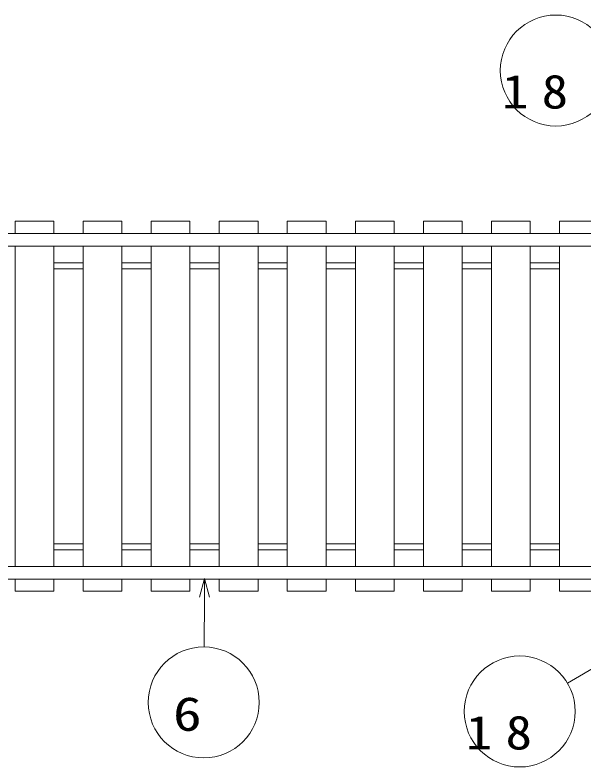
# Model space of a CAD drawing. Units: millimetres on the paper. Extents: x 0 to 420, y -594 to 297.
# Drawn here: x 153.03 to 178.67, y 181.86 to 215.74 of the extents above; entities that cross this region are included whole.
import ezdxf
from ezdxf.enums import TextEntityAlignment as Align

# ---------------------------------------------------------------- set-up
doc = ezdxf.new("R2010")
doc.units = ezdxf.units.MM
doc.layers.add('2D', color=7, linetype='Continuous', lineweight=13)
doc.layers.add('AM_5', color=7, linetype='Continuous', lineweight=13)
doc.styles.add('ＭＳ ゴシック', font='')
doc.styles.get('ＭＳ ゴシック').set_extended_font_data('MS Gothic')

msp = doc.modelspace()

# ---------------------------------------------------------------- linework, layer by layer
at = {"layer": '2D'}
for p, q in [((153.027, 205.892), (153.027, 206.442)), ((154.776, 206.442), (153.027, 206.442)), ((154.776, 205.892), (154.776, 206.442)), ((156.094, 205.892), (156.094, 206.442)), ((157.844, 206.442), (156.094, 206.442)), ((157.844, 205.892), (157.844, 206.442)), ((159.162, 205.892), (159.162, 206.442)), ((160.912, 206.442), (159.162, 206.442)), ((160.912, 205.892), (160.912, 206.442)), ((162.23, 205.892), (162.23, 206.442)), ((163.98, 206.442), (162.23, 206.442)), ((163.98, 205.892), (163.98, 206.442)), ((165.298, 205.892), (165.298, 206.442)), ((167.047, 206.442), (165.298, 206.442)), ((167.047, 205.892), (167.047, 206.442)), ((168.365, 205.892), (168.365, 206.442)), ((170.115, 206.442), (168.365, 206.442)), ((170.115, 205.892), (170.115, 206.442)), ((171.432, 205.892), (171.432, 206.442)), ((173.182, 206.442), (171.432, 206.442)), ((173.182, 205.892), (173.182, 206.442)), ((174.499, 205.892), (174.499, 206.442)), ((176.248, 206.442), (174.499, 206.442)), ((176.248, 205.892), (176.248, 206.442)), ((177.565, 205.892), (177.565, 206.442)), ((179.314, 206.442), (177.565, 206.442)), ((180.246, 205.892), (142.829, 205.892)), ((180.529, 205.325), (142.546, 205.325)), ((153.027, 190.892), (153.027, 205.325)), ((154.776, 190.892), (154.776, 205.325)), ((156.094, 190.892), (156.094, 205.325)), ((157.844, 190.892), (157.844, 205.325)), ((159.162, 190.892), (159.162, 205.325)), ((160.912, 190.892), (160.912, 205.325)), ((162.23, 190.892), (162.23, 205.325)), ((163.98, 190.892), (163.98, 205.325)), ((165.298, 190.892), (165.298, 205.325)), ((167.047, 190.892), (167.047, 205.325)), ((168.365, 190.892), (168.365, 205.325)), ((170.115, 190.892), (170.115, 205.325)), ((171.432, 190.892), (171.432, 205.325)), ((173.182, 190.892), (173.182, 205.325)), ((174.499, 190.892), (174.499, 205.325)), ((176.248, 190.892), (176.248, 205.325)), ((177.565, 190.892), (177.565, 205.325)), ((156.093, 204.575), (154.776, 204.575)), ((156.093, 204.309), (154.776, 204.309)), ((159.161, 204.575), (157.844, 204.575)), ((159.161, 204.309), (157.844, 204.309)), ((162.229, 204.575), (160.912, 204.575)), ((162.229, 204.309), (160.912, 204.309)), ((163.98, 204.575), (165.297, 204.575)), ((163.98, 204.309), (165.297, 204.309)), ((167.047, 204.575), (168.364, 204.575)), ((167.047, 204.309), (168.364, 204.309)), ((170.115, 204.575), (171.432, 204.575)), ((170.115, 204.309), (171.432, 204.309)), ((173.181, 204.575), (174.498, 204.575)), ((173.181, 204.309), (174.498, 204.309)), ((176.247, 204.575), (177.564, 204.575)), ((176.247, 204.309), (177.564, 204.309)), ((156.093, 191.909), (154.776, 191.909)), ((159.161, 191.909), (157.844, 191.909)), ((162.229, 191.909), (160.912, 191.909)), ((163.98, 191.909), (165.297, 191.909)), ((167.047, 191.909), (168.364, 191.909)), ((170.115, 191.909), (171.432, 191.909)), ((173.181, 191.909), (174.498, 191.909)), ((176.247, 191.909), (177.564, 191.909)), ((156.093, 191.642), (154.776, 191.642)), ((159.161, 191.642), (157.844, 191.642)), ((162.229, 191.642), (160.912, 191.642)), ((163.98, 191.642), (165.297, 191.642)), ((167.047, 191.642), (168.364, 191.642)), ((170.115, 191.642), (171.432, 191.642)), ((173.181, 191.642), (174.498, 191.642)), ((176.247, 191.642), (177.564, 191.642)), ((180.529, 190.892), (142.546, 190.892)), ((180.246, 190.325), (142.829, 190.325)), ((153.027, 189.775), (153.027, 190.325)), ((154.776, 189.775), (154.776, 190.325)), ((156.094, 189.775), (156.094, 190.325)), ((157.844, 189.775), (157.844, 190.325)), ((159.162, 189.775), (159.162, 190.325)), ((160.912, 189.775), (160.912, 190.325)), ((162.23, 189.775), (162.23, 190.325)), ((163.98, 189.775), (163.98, 190.325)), ((165.298, 189.775), (165.298, 190.325)), ((167.047, 189.775), (167.047, 190.325)), ((168.365, 189.775), (168.365, 190.325)), ((170.115, 189.775), (170.115, 190.325)), ((171.432, 189.775), (171.432, 190.325)), ((173.182, 189.775), (173.182, 190.325)), ((174.499, 189.775), (174.499, 190.325)), ((176.248, 189.775), (176.248, 190.325)), ((177.565, 189.775), (177.565, 190.325)), ((154.776, 189.775), (153.027, 189.775)), ((157.844, 189.775), (156.094, 189.775)), ((160.912, 189.775), (159.162, 189.775)), ((163.98, 189.775), (162.23, 189.775)), ((167.047, 189.775), (165.298, 189.775)), ((170.115, 189.775), (168.365, 189.775)), ((173.182, 189.775), (171.432, 189.775)), ((176.248, 189.775), (174.499, 189.775)), ((179.314, 189.775), (177.565, 189.775))]:
    msp.add_line(p, q, dxfattribs=at)
at = {"layer": 'AM_5'}
for p, q in [((161.57, 190.343), (161.341, 189.511)), ((161.565, 189.51), (161.57, 190.343)), ((161.788, 189.508), (161.57, 190.343)), ((161.55, 187.264), (161.565, 189.51)), ((177.925, 185.628), (181.127, 187.518))]:
    msp.add_line(p, q, dxfattribs=at)
for centre in [(177.399, 213.237), (161.533, 184.764), (175.772, 184.357)]:
    msp.add_circle(centre, 2.5, dxfattribs=at)

# ---------------------------------------------------------------- texts
at = {"layer": 'AM_5', "style": 'ＭＳ ゴシック', "width": 1.25}
msp.add_text('6', height=1.527, dxfattribs=at).set_placement((160.144, 183.027), align=Align.BOTTOM_LEFT)
at = {"layer": 'AM_5', "char_height": 1.527, "attachment_point": 7, "style": 'ＭＳ ゴシック'}
for insert in [(174.969, 211.501), (173.342, 182.621)]:
    msp.add_mtext('\\T1.5;\\W1.15;18', dxfattribs=dict(at, insert=insert))

doc.saveas('drawing.dxf')
